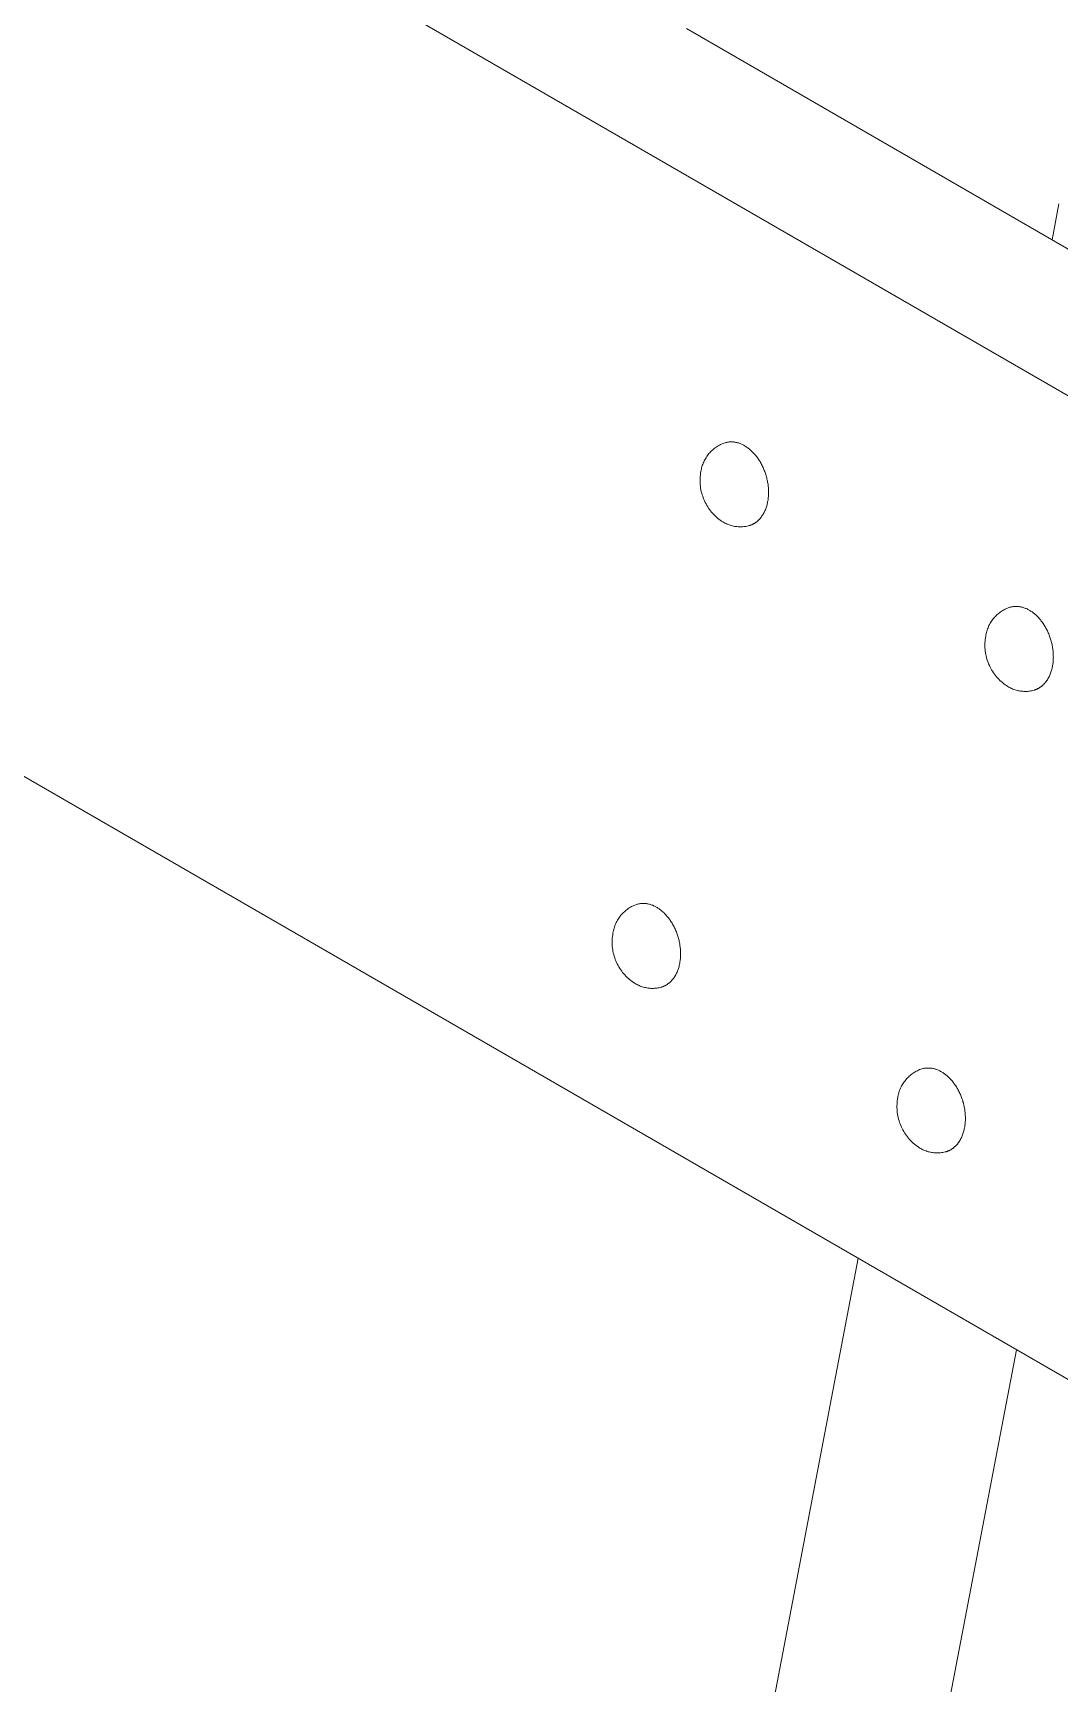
# Model space of a CAD drawing. Header units: millimetres. Extents: x -67 to 4862, y -244 to 3199.
# Drawn here: x 4578.4 to 4723.5, y 1164.8 to 1398.2 of the extents above; entities that cross this region are included whole.
import ezdxf

# ---------------------------------------------------------------- set-up
doc = ezdxf.new("R2010")
doc.units = ezdxf.units.MM
doc.layers.add('ZANO_R', color=7, linetype='Continuous', lineweight=0)

msp = doc.modelspace()

# ---------------------------------------------------------------- linework, layer by layer
at = {"layer": 'ZANO_R'}
for p, q in [((4817.24, 1293.56), (4615.86, 1409.82)), ((4837.71, 1302.46), (4670.8, 1398.83)), ((4722.54, 1368.96), (4723.51, 1374.07)), ((4674.88, 1339.58), (4675.03, 1339.68)), ((4675.03, 1339.68), (4675.17, 1339.78)), ((4675.17, 1339.78), (4675.32, 1339.87)), ((4675.32, 1339.87), (4675.48, 1339.95)), ((4675.48, 1339.95), (4675.63, 1340.03)), ((4675.63, 1340.03), (4675.79, 1340.11)), ((4675.79, 1340.11), (4675.95, 1340.18)), ((4675.95, 1340.18), (4676.11, 1340.24)), ((4676.11, 1340.24), (4676.28, 1340.3)), ((4676.39, 1340.32), (4676.28, 1340.3)), ((4676.51, 1340.35), (4676.39, 1340.32)), ((4676.63, 1340.37), (4676.51, 1340.35)), ((4676.75, 1340.38), (4676.63, 1340.37)), ((4676.86, 1340.4), (4676.75, 1340.38)), ((4676.98, 1340.4), (4676.86, 1340.4)), ((4677.1, 1340.41), (4676.98, 1340.4)), ((4677.22, 1340.41), (4677.1, 1340.41)), ((4677.34, 1340.4), (4677.22, 1340.41)), ((4677.46, 1340.4), (4677.34, 1340.4)), ((4677.58, 1340.38), (4677.46, 1340.4)), ((4677.69, 1340.37), (4677.58, 1340.38)), ((4677.81, 1340.35), (4677.69, 1340.37)), ((4677.93, 1340.32), (4677.81, 1340.35)), ((4678.04, 1340.3), (4677.93, 1340.32)), ((4678.16, 1340.26), (4678.04, 1340.3)), ((4678.27, 1340.23), (4678.16, 1340.26)), ((4678.38, 1340.19), (4678.27, 1340.23)), ((4678.5, 1340.15), (4678.38, 1340.19)), ((4678.6, 1340.1), (4678.5, 1340.15)), ((4678.71, 1340.05), (4678.6, 1340.1)), ((4678.82, 1339.99), (4678.71, 1340.05)), ((4678.92, 1339.93), (4678.82, 1339.99)), ((4679.02, 1339.87), (4678.92, 1339.93)), ((4679.12, 1339.82), (4679.02, 1339.87)), ((4679.22, 1339.76), (4679.12, 1339.82)), ((4679.31, 1339.69), (4679.22, 1339.76)), ((4679.41, 1339.63), (4679.31, 1339.69)), ((4673.12, 1337.24), (4673.18, 1337.4)), ((4673.18, 1337.4), (4673.25, 1337.56)), ((4673.25, 1337.56), (4673.32, 1337.72)), ((4673.32, 1337.72), (4673.4, 1337.88)), ((4673.4, 1337.88), (4673.49, 1338.03)), ((4673.49, 1338.03), (4673.58, 1338.18)), ((4673.58, 1338.18), (4673.68, 1338.33)), ((4673.68, 1338.33), (4673.78, 1338.47)), ((4673.78, 1338.47), (4673.88, 1338.61)), ((4673.88, 1338.61), (4673.99, 1338.75)), ((4673.99, 1338.75), (4674.11, 1338.88)), ((4674.11, 1338.88), (4674.23, 1339.01)), ((4674.23, 1339.01), (4674.35, 1339.13)), ((4674.35, 1339.13), (4674.48, 1339.25)), ((4674.48, 1339.25), (4674.61, 1339.36)), ((4674.61, 1339.36), (4674.75, 1339.47)), ((4674.75, 1339.47), (4674.88, 1339.58)), ((4679.5, 1339.56), (4679.41, 1339.63)), ((4679.6, 1339.48), (4679.5, 1339.56)), ((4679.7, 1339.41), (4679.6, 1339.48)), ((4679.79, 1339.33), (4679.7, 1339.41)), ((4679.89, 1339.25), (4679.79, 1339.33)), ((4679.98, 1339.16), (4679.89, 1339.25)), ((4680.08, 1339.07), (4679.98, 1339.16)), ((4680.17, 1338.98), (4680.08, 1339.07)), ((4680.27, 1338.88), (4680.17, 1338.98)), ((4680.36, 1338.78), (4680.27, 1338.88)), ((4680.45, 1338.68), (4680.36, 1338.78)), ((4680.54, 1338.57), (4680.45, 1338.68)), ((4680.63, 1338.47), (4680.54, 1338.57)), ((4680.72, 1338.35), (4680.63, 1338.47)), ((4680.81, 1338.24), (4680.72, 1338.35)), ((4680.89, 1338.12), (4680.81, 1338.24)), ((4680.98, 1338), (4680.89, 1338.12)), ((4681.06, 1337.88), (4680.98, 1338)), ((4681.14, 1337.75), (4681.06, 1337.88)), ((4681.22, 1337.62), (4681.14, 1337.75)), ((4681.29, 1337.49), (4681.22, 1337.62)), ((4681.37, 1337.36), (4681.29, 1337.49)), ((4681.44, 1337.22), (4681.37, 1337.36)), ((4672.74, 1335.05), (4672.75, 1335.29)), ((4672.74, 1334.81), (4672.74, 1335.05)), ((4672.75, 1335.29), (4672.76, 1335.52)), ((4672.76, 1335.52), (4672.79, 1335.76)), ((4672.79, 1335.76), (4672.82, 1335.99)), ((4672.82, 1335.99), (4672.86, 1336.23)), ((4672.86, 1336.23), (4672.89, 1336.4)), ((4672.89, 1336.4), (4672.92, 1336.57)), ((4672.92, 1336.57), (4672.96, 1336.74)), ((4672.96, 1336.74), (4673.01, 1336.91)), ((4673.01, 1336.91), (4673.06, 1337.08)), ((4673.06, 1337.08), (4673.12, 1337.24)), ((4681.51, 1337.09), (4681.44, 1337.22)), ((4681.58, 1336.95), (4681.51, 1337.09)), ((4681.65, 1336.81), (4681.58, 1336.95)), ((4681.71, 1336.66), (4681.65, 1336.81)), ((4681.77, 1336.52), (4681.71, 1336.66)), ((4681.83, 1336.37), (4681.77, 1336.52)), ((4681.89, 1336.23), (4681.83, 1336.37)), ((4681.94, 1336.08), (4681.89, 1336.23)), ((4681.99, 1335.93), (4681.94, 1336.08)), ((4682.04, 1335.78), (4681.99, 1335.93)), ((4682.09, 1335.63), (4682.04, 1335.78)), ((4682.13, 1335.48), (4682.09, 1335.63)), ((4682.17, 1335.33), (4682.13, 1335.48)), ((4682.2, 1335.17), (4682.17, 1335.33)), ((4682.24, 1335.02), (4682.2, 1335.17)), ((4682.27, 1334.87), (4682.24, 1335.02)), ((4672.75, 1334.58), (4672.74, 1334.81)), ((4672.77, 1334.34), (4672.75, 1334.58)), ((4672.79, 1334.11), (4672.77, 1334.34)), ((4672.82, 1333.87), (4672.79, 1334.11)), ((4672.86, 1333.64), (4672.82, 1333.87)), ((4672.91, 1333.41), (4672.86, 1333.64)), ((4672.97, 1333.18), (4672.91, 1333.41)), ((4673.03, 1332.95), (4672.97, 1333.18)), ((4673.11, 1332.73), (4673.03, 1332.95)), ((4673.19, 1332.5), (4673.11, 1332.73)), ((4682.3, 1334.72), (4682.27, 1334.87)), ((4682.32, 1334.57), (4682.3, 1334.72)), ((4682.35, 1334.42), (4682.32, 1334.57)), ((4682.37, 1334.27), (4682.35, 1334.42)), ((4682.38, 1334.12), (4682.37, 1334.27)), ((4682.4, 1333.97), (4682.38, 1334.12)), ((4682.39, 1332.57), (4682.4, 1332.7)), ((4682.41, 1333.83), (4682.4, 1333.97)), ((4682.4, 1332.7), (4682.41, 1332.84)), ((4682.42, 1333.68), (4682.41, 1333.83)), ((4682.41, 1332.84), (4682.42, 1332.97)), ((4682.42, 1333.54), (4682.42, 1333.68)), ((4682.43, 1333.39), (4682.42, 1333.54)), ((4682.42, 1333.11), (4682.43, 1333.25)), ((4682.42, 1332.97), (4682.42, 1333.11)), ((4682.43, 1333.25), (4682.43, 1333.39)), ((4673.27, 1332.28), (4673.19, 1332.5)), ((4673.37, 1332.07), (4673.27, 1332.28)), ((4673.47, 1331.85), (4673.37, 1332.07)), ((4673.58, 1331.64), (4673.47, 1331.85)), ((4673.7, 1331.44), (4673.58, 1331.64)), ((4673.82, 1331.24), (4673.7, 1331.44)), ((4673.95, 1331.04), (4673.82, 1331.24)), ((4674.09, 1330.85), (4673.95, 1331.04)), ((4674.23, 1330.66), (4674.09, 1330.85)), ((4674.38, 1330.48), (4674.23, 1330.66)), ((4674.54, 1330.3), (4674.38, 1330.48)), ((4681.73, 1330.3), (4681.79, 1330.43)), ((4681.79, 1330.43), (4681.86, 1330.56)), ((4681.86, 1330.56), (4681.92, 1330.69)), ((4681.92, 1330.69), (4681.98, 1330.82)), ((4681.98, 1330.82), (4682.03, 1330.96)), ((4682.03, 1330.96), (4682.08, 1331.1)), ((4682.08, 1331.1), (4682.13, 1331.24)), ((4682.13, 1331.24), (4682.17, 1331.38)), ((4682.17, 1331.38), (4682.21, 1331.52)), ((4682.21, 1331.52), (4682.24, 1331.66)), ((4682.24, 1331.66), (4682.27, 1331.8)), ((4682.27, 1331.8), (4682.3, 1331.94)), ((4682.3, 1331.94), (4682.33, 1332.06)), ((4682.33, 1332.06), (4682.35, 1332.19)), ((4682.35, 1332.19), (4682.36, 1332.31)), ((4682.36, 1332.31), (4682.38, 1332.44)), ((4682.38, 1332.44), (4682.39, 1332.57)), ((4674.7, 1330.13), (4674.54, 1330.3)), ((4674.87, 1329.96), (4674.7, 1330.13)), ((4675.04, 1329.8), (4674.87, 1329.96)), ((4675.22, 1329.64), (4675.04, 1329.8)), ((4675.4, 1329.49), (4675.22, 1329.64)), ((4675.59, 1329.35), (4675.4, 1329.49)), ((4675.78, 1329.22), (4675.59, 1329.35)), ((4675.98, 1329.09), (4675.78, 1329.22)), ((4676.12, 1329.01), (4675.98, 1329.09)), ((4676.26, 1328.93), (4676.12, 1329.01)), ((4676.41, 1328.86), (4676.26, 1328.93)), ((4676.55, 1328.79), (4676.41, 1328.86)), ((4676.7, 1328.73), (4676.55, 1328.79)), ((4676.85, 1328.68), (4676.7, 1328.73)), ((4677, 1328.63), (4676.85, 1328.68)), ((4677.16, 1328.58), (4677, 1328.63)), ((4677.31, 1328.54), (4677.16, 1328.58)), ((4677.47, 1328.5), (4677.31, 1328.54)), ((4677.63, 1328.47), (4677.47, 1328.5)), ((4677.79, 1328.45), (4677.63, 1328.47)), ((4677.95, 1328.43), (4677.79, 1328.45)), ((4678.11, 1328.42), (4677.95, 1328.43)), ((4678.27, 1328.41), (4678.11, 1328.42)), ((4678.43, 1328.4), (4678.27, 1328.41)), ((4678.59, 1328.41), (4678.43, 1328.4)), ((4678.75, 1328.42), (4678.59, 1328.41)), ((4678.91, 1328.43), (4678.75, 1328.42)), ((4679.07, 1328.45), (4678.91, 1328.43)), ((4679.23, 1328.47), (4679.07, 1328.45)), ((4679.38, 1328.5), (4679.23, 1328.47)), ((4679.54, 1328.54), (4679.38, 1328.5)), ((4679.7, 1328.58), (4679.54, 1328.54)), ((4679.7, 1328.58), (4679.76, 1328.59)), ((4679.76, 1328.59), (4679.82, 1328.61)), ((4679.82, 1328.61), (4679.88, 1328.64)), ((4679.88, 1328.64), (4679.94, 1328.66)), ((4679.94, 1328.66), (4680, 1328.68)), ((4680, 1328.68), (4680.06, 1328.71)), ((4680.06, 1328.71), (4680.12, 1328.74)), ((4680.12, 1328.74), (4680.18, 1328.77)), ((4680.18, 1328.77), (4680.24, 1328.8)), ((4680.24, 1328.8), (4680.3, 1328.83)), ((4680.3, 1328.83), (4680.36, 1328.86)), ((4680.36, 1328.86), (4680.42, 1328.89)), ((4680.42, 1328.89), (4680.47, 1328.93)), ((4680.47, 1328.93), (4680.53, 1328.96)), ((4680.53, 1328.96), (4680.59, 1329)), ((4680.59, 1329), (4680.64, 1329.04)), ((4680.64, 1329.04), (4680.69, 1329.08)), ((4680.69, 1329.08), (4680.75, 1329.12)), ((4680.75, 1329.12), (4680.8, 1329.17)), ((4680.8, 1329.17), (4680.85, 1329.21)), ((4680.85, 1329.21), (4680.9, 1329.25)), ((4680.9, 1329.25), (4680.96, 1329.3)), ((4680.96, 1329.3), (4681.01, 1329.35)), ((4681.01, 1329.35), (4681.05, 1329.4)), ((4681.05, 1329.4), (4681.1, 1329.45)), ((4681.1, 1329.45), (4681.15, 1329.5)), ((4681.15, 1329.5), (4681.2, 1329.55)), ((4681.2, 1329.55), (4681.24, 1329.6)), ((4681.24, 1329.6), (4681.29, 1329.65)), ((4681.29, 1329.65), (4681.33, 1329.71)), ((4681.33, 1329.71), (4681.38, 1329.76)), ((4681.38, 1329.76), (4681.42, 1329.82)), ((4681.42, 1329.82), (4681.5, 1329.94)), ((4681.5, 1329.94), (4681.58, 1330.05)), ((4681.58, 1330.05), (4681.65, 1330.18)), ((4681.65, 1330.18), (4681.73, 1330.3)), ((4715.17, 1316.32), (4715.32, 1316.42)), ((4715.32, 1316.42), (4715.46, 1316.51)), ((4715.46, 1316.51), (4715.61, 1316.61)), ((4715.61, 1316.61), (4715.77, 1316.69)), ((4715.77, 1316.69), (4715.92, 1316.77)), ((4715.92, 1316.77), (4716.08, 1316.85)), ((4716.08, 1316.85), (4716.24, 1316.91)), ((4716.24, 1316.91), (4716.4, 1316.98)), ((4716.4, 1316.98), (4716.57, 1317.04)), ((4716.57, 1317.04), (4716.68, 1317.06)), ((4716.68, 1317.06), (4716.8, 1317.09)), ((4716.8, 1317.09), (4716.92, 1317.11)), ((4716.92, 1317.11), (4717.03, 1317.12)), ((4717.03, 1317.12), (4717.15, 1317.14)), ((4717.15, 1317.14), (4717.27, 1317.14)), ((4717.27, 1317.14), (4717.39, 1317.15)), ((4717.39, 1317.15), (4717.51, 1317.15)), ((4717.51, 1317.15), (4717.63, 1317.14)), ((4717.63, 1317.14), (4717.75, 1317.14)), ((4717.75, 1317.14), (4717.87, 1317.12)), ((4717.87, 1317.12), (4717.98, 1317.11)), ((4717.98, 1317.11), (4718.1, 1317.09)), ((4718.1, 1317.09), (4718.22, 1317.06)), ((4718.22, 1317.06), (4718.33, 1317.03)), ((4718.33, 1317.03), (4718.45, 1317)), ((4718.45, 1317), (4718.56, 1316.97)), ((4718.56, 1316.97), (4718.67, 1316.93)), ((4718.67, 1316.93), (4718.78, 1316.88)), ((4718.78, 1316.88), (4718.89, 1316.84)), ((4718.89, 1316.84), (4719, 1316.79)), ((4719, 1316.79), (4719.11, 1316.73)), ((4719.11, 1316.73), (4719.21, 1316.67)), ((4719.21, 1316.67), (4719.31, 1316.61)), ((4719.31, 1316.61), (4719.41, 1316.56)), ((4719.41, 1316.56), (4719.5, 1316.5)), ((4719.5, 1316.5), (4719.6, 1316.43)), ((4719.6, 1316.43), (4719.7, 1316.37)), ((4719.7, 1316.37), (4719.79, 1316.3)), ((4713.41, 1313.98), (4713.47, 1314.14)), ((4713.47, 1314.14), (4713.54, 1314.3)), ((4713.54, 1314.3), (4713.61, 1314.46)), ((4713.61, 1314.46), (4713.69, 1314.62)), ((4713.69, 1314.62), (4713.78, 1314.77)), ((4713.78, 1314.77), (4713.87, 1314.92)), ((4713.87, 1314.92), (4713.96, 1315.07)), ((4713.96, 1315.07), (4714.07, 1315.21)), ((4714.07, 1315.21), (4714.17, 1315.35)), ((4714.17, 1315.35), (4714.28, 1315.48)), ((4714.28, 1315.48), (4714.4, 1315.62)), ((4714.4, 1315.62), (4714.52, 1315.74)), ((4714.52, 1315.74), (4714.64, 1315.87)), ((4714.64, 1315.87), (4714.77, 1315.99)), ((4714.77, 1315.99), (4714.9, 1316.1)), ((4714.9, 1316.1), (4715.03, 1316.21)), ((4715.03, 1316.21), (4715.17, 1316.32)), ((4719.79, 1316.3), (4719.89, 1316.22)), ((4719.89, 1316.22), (4719.99, 1316.15)), ((4719.99, 1316.15), (4720.08, 1316.07)), ((4720.08, 1316.07), (4720.18, 1315.99)), ((4720.18, 1315.99), (4720.27, 1315.9)), ((4720.27, 1315.9), (4720.37, 1315.81)), ((4720.37, 1315.81), (4720.46, 1315.72)), ((4720.46, 1315.72), (4720.55, 1315.62)), ((4720.55, 1315.62), (4720.65, 1315.52)), ((4720.65, 1315.52), (4720.74, 1315.42)), ((4720.74, 1315.42), (4720.83, 1315.31)), ((4720.83, 1315.31), (4720.92, 1315.2)), ((4720.92, 1315.2), (4721.01, 1315.09)), ((4721.01, 1315.09), (4721.09, 1314.98)), ((4721.09, 1314.98), (4721.18, 1314.86)), ((4721.18, 1314.86), (4721.26, 1314.74)), ((4721.26, 1314.74), (4721.35, 1314.62)), ((4721.35, 1314.62), (4721.43, 1314.49)), ((4721.43, 1314.49), (4721.51, 1314.36)), ((4721.51, 1314.36), (4721.58, 1314.23)), ((4721.58, 1314.23), (4721.66, 1314.1)), ((4721.66, 1314.1), (4721.73, 1313.96)), ((4713.03, 1311.79), (4713.04, 1312.03)), ((4713.03, 1311.55), (4713.03, 1311.79)), ((4713.04, 1312.03), (4713.05, 1312.26)), ((4713.05, 1312.26), (4713.08, 1312.5)), ((4713.08, 1312.5), (4713.11, 1312.73)), ((4713.11, 1312.73), (4713.15, 1312.97)), ((4713.15, 1312.97), (4713.18, 1313.14)), ((4713.18, 1313.14), (4713.21, 1313.31)), ((4713.21, 1313.31), (4713.25, 1313.48)), ((4713.25, 1313.48), (4713.3, 1313.65)), ((4713.3, 1313.65), (4713.35, 1313.81)), ((4713.35, 1313.81), (4713.41, 1313.98)), ((4721.73, 1313.96), (4721.8, 1313.83)), ((4721.8, 1313.83), (4721.87, 1313.69)), ((4721.87, 1313.69), (4721.94, 1313.54)), ((4721.94, 1313.54), (4722, 1313.4)), ((4722, 1313.4), (4722.06, 1313.26)), ((4722.06, 1313.26), (4722.12, 1313.11)), ((4722.12, 1313.11), (4722.18, 1312.96)), ((4722.18, 1312.96), (4722.23, 1312.82)), ((4722.23, 1312.82), (4722.28, 1312.67)), ((4722.28, 1312.67), (4722.33, 1312.52)), ((4722.33, 1312.52), (4722.37, 1312.37)), ((4722.37, 1312.37), (4722.42, 1312.22)), ((4722.42, 1312.22), (4722.46, 1312.06)), ((4722.46, 1312.06), (4722.49, 1311.91)), ((4722.49, 1311.91), (4722.53, 1311.76)), ((4722.53, 1311.76), (4722.56, 1311.61)), ((4713.04, 1311.32), (4713.03, 1311.55)), ((4713.05, 1311.08), (4713.04, 1311.32)), ((4713.08, 1310.85), (4713.05, 1311.08)), ((4713.11, 1310.61), (4713.08, 1310.85)), ((4713.15, 1310.38), (4713.11, 1310.61)), ((4713.2, 1310.15), (4713.15, 1310.38)), ((4713.26, 1309.92), (4713.2, 1310.15)), ((4713.32, 1309.69), (4713.26, 1309.92)), ((4713.39, 1309.47), (4713.32, 1309.69)), ((4713.47, 1309.24), (4713.39, 1309.47)), ((4722.56, 1311.61), (4722.59, 1311.46)), ((4722.59, 1311.46), (4722.61, 1311.31)), ((4722.61, 1311.31), (4722.63, 1311.16)), ((4722.63, 1311.16), (4722.65, 1311.01)), ((4722.65, 1311.01), (4722.67, 1310.86)), ((4722.67, 1310.86), (4722.69, 1310.71)), ((4722.69, 1309.44), (4722.68, 1309.31)), ((4722.69, 1310.71), (4722.7, 1310.56)), ((4722.7, 1309.58), (4722.69, 1309.44)), ((4722.7, 1310.56), (4722.71, 1310.42)), ((4722.71, 1309.71), (4722.7, 1309.58)), ((4722.71, 1310.42), (4722.71, 1310.28)), ((4722.71, 1310.28), (4722.71, 1310.13)), ((4722.71, 1310.13), (4722.72, 1309.99)), ((4722.72, 1309.99), (4722.71, 1309.85)), ((4722.71, 1309.85), (4722.71, 1309.71)), ((4713.56, 1309.02), (4713.47, 1309.24)), ((4713.66, 1308.81), (4713.56, 1309.02)), ((4713.76, 1308.59), (4713.66, 1308.81)), ((4713.87, 1308.38), (4713.76, 1308.59)), ((4713.98, 1308.18), (4713.87, 1308.38)), ((4714.11, 1307.98), (4713.98, 1308.18)), ((4714.24, 1307.78), (4714.11, 1307.98)), ((4714.38, 1307.59), (4714.24, 1307.78)), ((4714.52, 1307.4), (4714.38, 1307.59)), ((4714.67, 1307.21), (4714.52, 1307.4)), ((4714.83, 1307.04), (4714.67, 1307.21)), ((4714.99, 1306.86), (4714.83, 1307.04)), ((4722.02, 1307.04), (4721.94, 1306.92)), ((4722.08, 1307.17), (4722.02, 1307.04)), ((4722.15, 1307.3), (4722.08, 1307.17)), ((4722.21, 1307.43), (4722.15, 1307.3)), ((4722.27, 1307.56), (4722.21, 1307.43)), ((4722.32, 1307.7), (4722.27, 1307.56)), ((4722.37, 1307.84), (4722.32, 1307.7)), ((4722.41, 1307.98), (4722.37, 1307.84)), ((4722.46, 1308.12), (4722.41, 1307.98)), ((4722.5, 1308.26), (4722.46, 1308.12)), ((4722.53, 1308.4), (4722.5, 1308.26)), ((4722.56, 1308.54), (4722.53, 1308.4)), ((4722.59, 1308.68), (4722.56, 1308.54)), ((4722.61, 1308.8), (4722.59, 1308.68)), ((4722.63, 1308.93), (4722.61, 1308.8)), ((4722.65, 1309.05), (4722.63, 1308.93)), ((4722.67, 1309.18), (4722.65, 1309.05)), ((4722.68, 1309.31), (4722.67, 1309.18)), ((4715.15, 1306.7), (4714.99, 1306.86)), ((4715.33, 1306.54), (4715.15, 1306.7)), ((4715.51, 1306.38), (4715.33, 1306.54)), ((4715.69, 1306.23), (4715.51, 1306.38)), ((4715.88, 1306.09), (4715.69, 1306.23)), ((4716.07, 1305.96), (4715.88, 1306.09)), ((4716.27, 1305.83), (4716.07, 1305.96)), ((4716.41, 1305.75), (4716.27, 1305.83)), ((4716.55, 1305.67), (4716.41, 1305.75)), ((4716.7, 1305.6), (4716.55, 1305.67)), ((4716.84, 1305.53), (4716.7, 1305.6)), ((4716.99, 1305.47), (4716.84, 1305.53)), ((4717.14, 1305.42), (4716.99, 1305.47)), ((4717.29, 1305.36), (4717.14, 1305.42)), ((4717.45, 1305.32), (4717.29, 1305.36)), ((4717.6, 1305.28), (4717.45, 1305.32)), ((4717.76, 1305.24), (4717.6, 1305.28)), ((4717.92, 1305.21), (4717.76, 1305.24)), ((4718.08, 1305.19), (4717.92, 1305.21)), ((4718.24, 1305.17), (4718.08, 1305.19)), ((4718.4, 1305.16), (4718.24, 1305.17)), ((4718.56, 1305.15), (4718.4, 1305.16)), ((4718.72, 1305.14), (4718.56, 1305.15)), ((4718.88, 1305.15), (4718.72, 1305.14)), ((4719.04, 1305.15), (4718.88, 1305.15)), ((4719.2, 1305.17), (4719.04, 1305.15)), ((4719.36, 1305.19), (4719.2, 1305.17)), ((4719.51, 1305.21), (4719.36, 1305.19)), ((4719.67, 1305.24), (4719.51, 1305.21)), ((4719.83, 1305.27), (4719.67, 1305.24)), ((4719.99, 1305.31), (4719.83, 1305.27)), ((4720.05, 1305.33), (4719.99, 1305.31)), ((4720.11, 1305.35), (4720.05, 1305.33)), ((4720.17, 1305.38), (4720.11, 1305.35)), ((4720.23, 1305.4), (4720.17, 1305.38)), ((4720.29, 1305.42), (4720.23, 1305.4)), ((4720.35, 1305.45), (4720.29, 1305.42)), ((4720.41, 1305.48), (4720.35, 1305.45)), ((4720.47, 1305.5), (4720.41, 1305.48)), ((4720.53, 1305.53), (4720.47, 1305.5)), ((4720.59, 1305.57), (4720.53, 1305.53)), ((4720.65, 1305.6), (4720.59, 1305.57)), ((4720.71, 1305.63), (4720.65, 1305.6)), ((4720.76, 1305.67), (4720.71, 1305.63)), ((4720.82, 1305.7), (4720.76, 1305.67)), ((4720.87, 1305.74), (4720.82, 1305.7)), ((4720.93, 1305.78), (4720.87, 1305.74)), ((4720.98, 1305.82), (4720.93, 1305.78)), ((4721.04, 1305.86), (4720.98, 1305.82)), ((4721.09, 1305.9), (4721.04, 1305.86)), ((4721.14, 1305.95), (4721.09, 1305.9)), ((4721.19, 1305.99), (4721.14, 1305.95)), ((4721.24, 1306.04), (4721.19, 1305.99)), ((4721.29, 1306.09), (4721.24, 1306.04)), ((4721.34, 1306.14), (4721.29, 1306.09)), ((4721.39, 1306.18), (4721.34, 1306.14)), ((4721.44, 1306.24), (4721.39, 1306.18)), ((4721.49, 1306.29), (4721.44, 1306.24)), ((4721.53, 1306.34), (4721.49, 1306.29)), ((4721.58, 1306.39), (4721.53, 1306.34)), ((4721.62, 1306.45), (4721.58, 1306.39)), ((4721.66, 1306.5), (4721.62, 1306.45)), ((4721.71, 1306.56), (4721.66, 1306.5)), ((4721.79, 1306.67), (4721.71, 1306.56)), ((4721.87, 1306.79), (4721.79, 1306.67)), ((4721.94, 1306.92), (4721.87, 1306.79)), ((4570.03, 1297.2), (4627.58, 1263.97)), ((4662.3, 1274.23), (4662.44, 1274.33)), ((4662.44, 1274.33), (4662.59, 1274.43)), ((4662.59, 1274.43), (4662.73, 1274.53)), ((4662.73, 1274.53), (4662.88, 1274.62)), ((4662.88, 1274.62), (4663.04, 1274.71)), ((4663.04, 1274.71), (4663.19, 1274.79)), ((4663.19, 1274.79), (4663.35, 1274.86)), ((4663.35, 1274.86), (4663.51, 1274.93)), ((4663.51, 1274.93), (4663.67, 1274.99)), ((4663.67, 1274.99), (4663.84, 1275.05)), ((4663.95, 1275.08), (4663.84, 1275.05)), ((4664.07, 1275.1), (4663.95, 1275.08)), ((4664.19, 1275.12), (4664.07, 1275.1)), ((4664.3, 1275.14), (4664.19, 1275.12)), ((4664.42, 1275.15), (4664.3, 1275.14)), ((4664.54, 1275.16), (4664.42, 1275.15)), ((4664.66, 1275.16), (4664.54, 1275.16)), ((4664.78, 1275.16), (4664.66, 1275.16)), ((4664.9, 1275.16), (4664.78, 1275.16)), ((4665.02, 1275.15), (4664.9, 1275.16)), ((4665.14, 1275.14), (4665.02, 1275.15)), ((4665.25, 1275.12), (4665.14, 1275.14)), ((4665.37, 1275.1), (4665.25, 1275.12)), ((4665.49, 1275.08), (4665.37, 1275.1)), ((4665.6, 1275.05), (4665.49, 1275.08)), ((4665.72, 1275.02), (4665.6, 1275.05)), ((4665.83, 1274.98), (4665.72, 1275.02)), ((4665.94, 1274.94), (4665.83, 1274.98)), ((4666.05, 1274.9), (4665.94, 1274.94)), ((4666.16, 1274.85), (4666.05, 1274.9)), ((4666.27, 1274.8), (4666.16, 1274.85)), ((4666.38, 1274.75), (4666.27, 1274.8)), ((4666.48, 1274.69), (4666.38, 1274.75)), ((4666.58, 1274.63), (4666.48, 1274.69)), ((4666.68, 1274.57), (4666.58, 1274.63)), ((4666.77, 1274.51), (4666.68, 1274.57)), ((4666.87, 1274.45), (4666.77, 1274.51)), ((4666.97, 1274.38), (4666.87, 1274.45)), ((4667.06, 1274.31), (4666.97, 1274.38)), ((4660.62, 1271.83), (4660.68, 1272)), ((4660.68, 1272), (4660.74, 1272.16)), ((4660.74, 1272.16), (4660.81, 1272.32)), ((4660.81, 1272.32), (4660.88, 1272.48)), ((4660.88, 1272.48), (4660.96, 1272.63)), ((4660.96, 1272.63), (4661.05, 1272.79)), ((4661.05, 1272.79), (4661.14, 1272.93)), ((4661.14, 1272.93), (4661.23, 1273.08)), ((4661.23, 1273.08), (4661.34, 1273.22)), ((4661.34, 1273.22), (4661.44, 1273.36)), ((4661.44, 1273.36), (4661.55, 1273.5)), ((4661.55, 1273.5), (4661.67, 1273.63)), ((4661.67, 1273.63), (4661.79, 1273.76)), ((4661.79, 1273.76), (4661.91, 1273.88)), ((4661.91, 1273.88), (4662.04, 1274)), ((4662.04, 1274), (4662.17, 1274.12)), ((4662.17, 1274.12), (4662.3, 1274.23)), ((4667.16, 1274.24), (4667.06, 1274.31)), ((4667.26, 1274.16), (4667.16, 1274.24)), ((4667.35, 1274.08), (4667.26, 1274.16)), ((4667.45, 1274), (4667.35, 1274.08)), ((4667.54, 1273.91), (4667.45, 1274)), ((4667.64, 1273.82), (4667.54, 1273.91)), ((4667.73, 1273.73), (4667.64, 1273.82)), ((4667.82, 1273.64), (4667.73, 1273.73)), ((4667.92, 1273.54), (4667.82, 1273.64)), ((4668.01, 1273.43), (4667.92, 1273.54)), ((4668.1, 1273.33), (4668.01, 1273.43)), ((4668.19, 1273.22), (4668.1, 1273.33)), ((4668.28, 1273.11), (4668.19, 1273.22)), ((4668.36, 1272.99), (4668.28, 1273.11)), ((4668.45, 1272.88), (4668.36, 1272.99)), ((4668.53, 1272.75), (4668.45, 1272.88)), ((4668.62, 1272.63), (4668.53, 1272.75)), ((4668.7, 1272.51), (4668.62, 1272.63)), ((4668.78, 1272.38), (4668.7, 1272.51)), ((4668.85, 1272.25), (4668.78, 1272.38)), ((4668.93, 1272.11), (4668.85, 1272.25)), ((4669, 1271.98), (4668.93, 1272.11)), ((4660.3, 1269.81), (4660.31, 1270.04)), ((4660.3, 1269.57), (4660.3, 1269.81)), ((4660.31, 1270.04), (4660.32, 1270.28)), ((4660.32, 1270.28), (4660.35, 1270.51)), ((4660.35, 1270.51), (4660.38, 1270.75)), ((4660.38, 1270.75), (4660.42, 1270.98)), ((4660.42, 1270.98), (4660.45, 1271.15)), ((4660.45, 1271.15), (4660.48, 1271.32)), ((4660.48, 1271.32), (4660.52, 1271.49)), ((4660.52, 1271.49), (4660.57, 1271.66)), ((4660.57, 1271.66), (4660.62, 1271.83)), ((4669.07, 1271.84), (4669, 1271.98)), ((4669.14, 1271.7), (4669.07, 1271.84)), ((4669.21, 1271.56), (4669.14, 1271.7)), ((4669.27, 1271.42), (4669.21, 1271.56)), ((4669.33, 1271.27), (4669.27, 1271.42)), ((4669.39, 1271.13), (4669.33, 1271.27)), ((4669.45, 1270.98), (4669.39, 1271.13)), ((4669.5, 1270.83), (4669.45, 1270.98)), ((4669.55, 1270.68), (4669.5, 1270.83)), ((4669.6, 1270.53), (4669.55, 1270.68)), ((4669.64, 1270.38), (4669.6, 1270.53)), ((4669.69, 1270.23), (4669.64, 1270.38)), ((4669.73, 1270.08), (4669.69, 1270.23)), ((4669.76, 1269.93), (4669.73, 1270.08)), ((4669.8, 1269.78), (4669.76, 1269.93)), ((4669.83, 1269.62), (4669.8, 1269.78)), ((4660.31, 1269.33), (4660.3, 1269.57)), ((4660.32, 1269.1), (4660.31, 1269.33)), ((4660.35, 1268.86), (4660.32, 1269.1)), ((4660.38, 1268.63), (4660.35, 1268.86)), ((4660.42, 1268.39), (4660.38, 1268.63)), ((4660.47, 1268.16), (4660.42, 1268.39)), ((4660.53, 1267.93), (4660.47, 1268.16)), ((4660.59, 1267.71), (4660.53, 1267.93)), ((4660.66, 1267.48), (4660.59, 1267.71)), ((4660.74, 1267.26), (4660.66, 1267.48)), ((4669.86, 1269.47), (4669.83, 1269.62)), ((4669.88, 1269.32), (4669.86, 1269.47)), ((4669.9, 1269.17), (4669.88, 1269.32)), ((4669.92, 1269.02), (4669.9, 1269.17)), ((4669.94, 1268.87), (4669.92, 1269.02)), ((4669.96, 1268.73), (4669.94, 1268.87)), ((4669.94, 1267.2), (4669.95, 1267.33)), ((4669.95, 1267.33), (4669.96, 1267.46)), ((4669.97, 1268.58), (4669.96, 1268.73)), ((4669.96, 1267.46), (4669.97, 1267.59)), ((4669.98, 1268.43), (4669.97, 1268.58)), ((4669.97, 1267.59), (4669.98, 1267.73)), ((4669.98, 1268.29), (4669.98, 1268.43)), ((4669.98, 1268.15), (4669.98, 1268.29)), ((4669.99, 1268.01), (4669.98, 1268.15)), ((4669.98, 1267.87), (4669.99, 1268.01)), ((4669.98, 1267.73), (4669.98, 1267.87)), ((4660.83, 1267.04), (4660.74, 1267.26)), ((4660.93, 1266.82), (4660.83, 1267.04)), ((4661.03, 1266.61), (4660.93, 1266.82)), ((4661.14, 1266.4), (4661.03, 1266.61)), ((4661.25, 1266.19), (4661.14, 1266.4)), ((4661.38, 1265.99), (4661.25, 1266.19)), ((4661.51, 1265.79), (4661.38, 1265.99)), ((4661.65, 1265.6), (4661.51, 1265.79)), ((4661.79, 1265.41), (4661.65, 1265.6)), ((4661.94, 1265.23), (4661.79, 1265.41)), ((4662.09, 1265.05), (4661.94, 1265.23)), ((4662.26, 1264.88), (4662.09, 1265.05)), ((4669.21, 1264.93), (4669.29, 1265.06)), ((4669.29, 1265.06), (4669.35, 1265.18)), ((4669.35, 1265.18), (4669.42, 1265.31)), ((4669.42, 1265.31), (4669.48, 1265.44)), ((4669.48, 1265.44), (4669.54, 1265.58)), ((4669.54, 1265.58), (4669.59, 1265.71)), ((4669.59, 1265.71), (4669.64, 1265.85)), ((4669.64, 1265.85), (4669.68, 1265.99)), ((4669.68, 1265.99), (4669.73, 1266.13)), ((4669.73, 1266.13), (4669.77, 1266.27)), ((4669.77, 1266.27), (4669.8, 1266.41)), ((4669.8, 1266.41), (4669.83, 1266.56)), ((4669.83, 1266.56), (4669.86, 1266.7)), ((4669.86, 1266.7), (4669.88, 1266.82)), ((4669.88, 1266.82), (4669.9, 1266.94)), ((4669.9, 1266.94), (4669.92, 1267.07)), ((4669.92, 1267.07), (4669.94, 1267.2)), ((4627.58, 1263.97), (4794.49, 1167.61)), ((4662.42, 1264.71), (4662.26, 1264.88)), ((4662.6, 1264.55), (4662.42, 1264.71)), ((4662.78, 1264.4), (4662.6, 1264.55)), ((4662.96, 1264.25), (4662.78, 1264.4)), ((4663.15, 1264.11), (4662.96, 1264.25)), ((4663.34, 1263.97), (4663.15, 1264.11)), ((4663.54, 1263.84), (4663.34, 1263.97)), ((4663.68, 1263.76), (4663.54, 1263.84)), ((4663.82, 1263.69), (4663.68, 1263.76)), ((4663.97, 1263.61), (4663.82, 1263.69)), ((4664.11, 1263.55), (4663.97, 1263.61)), ((4664.26, 1263.49), (4664.11, 1263.55)), ((4664.41, 1263.43), (4664.26, 1263.49)), ((4664.56, 1263.38), (4664.41, 1263.43)), ((4664.72, 1263.33), (4664.56, 1263.38)), ((4664.87, 1263.29), (4664.72, 1263.33)), ((4665.03, 1263.26), (4664.87, 1263.29)), ((4665.19, 1263.23), (4665.03, 1263.26)), ((4665.35, 1263.2), (4665.19, 1263.23)), ((4665.51, 1263.18), (4665.35, 1263.2)), ((4665.66, 1263.17), (4665.51, 1263.18)), ((4665.83, 1263.16), (4665.66, 1263.17)), ((4665.99, 1263.16), (4665.83, 1263.16)), ((4666.15, 1263.16), (4665.99, 1263.16)), ((4666.31, 1263.17), (4666.15, 1263.16)), ((4666.47, 1263.18), (4666.31, 1263.17)), ((4666.63, 1263.2), (4666.47, 1263.18)), ((4666.78, 1263.23), (4666.63, 1263.2)), ((4666.94, 1263.25), (4666.78, 1263.23)), ((4667.1, 1263.29), (4666.94, 1263.25)), ((4667.25, 1263.33), (4667.1, 1263.29)), ((4667.25, 1263.33), (4667.32, 1263.35)), ((4667.32, 1263.35), (4667.38, 1263.37)), ((4667.38, 1263.37), (4667.44, 1263.39)), ((4667.44, 1263.39), (4667.5, 1263.41)), ((4667.5, 1263.41), (4667.56, 1263.44)), ((4667.56, 1263.44), (4667.62, 1263.46)), ((4667.62, 1263.46), (4667.68, 1263.49)), ((4667.68, 1263.49), (4667.74, 1263.52)), ((4667.74, 1263.52), (4667.8, 1263.55)), ((4667.8, 1263.55), (4667.86, 1263.58)), ((4667.86, 1263.58), (4667.92, 1263.61)), ((4667.92, 1263.61), (4667.98, 1263.65)), ((4667.98, 1263.65), (4668.03, 1263.68)), ((4668.03, 1263.68), (4668.09, 1263.72)), ((4668.09, 1263.72), (4668.14, 1263.76)), ((4668.14, 1263.76), (4668.2, 1263.8)), ((4668.2, 1263.8), (4668.25, 1263.84)), ((4668.25, 1263.84), (4668.31, 1263.88)), ((4668.31, 1263.88), (4668.36, 1263.92)), ((4668.36, 1263.92), (4668.41, 1263.96)), ((4668.41, 1263.96), (4668.46, 1264.01)), ((4668.46, 1264.01), (4668.51, 1264.05)), ((4668.51, 1264.05), (4668.56, 1264.1)), ((4668.56, 1264.1), (4668.61, 1264.15)), ((4668.61, 1264.15), (4668.66, 1264.2)), ((4668.66, 1264.2), (4668.71, 1264.25)), ((4668.71, 1264.25), (4668.76, 1264.3)), ((4668.76, 1264.3), (4668.8, 1264.35)), ((4668.8, 1264.35), (4668.85, 1264.41)), ((4668.85, 1264.41), (4668.89, 1264.46)), ((4668.89, 1264.46), (4668.93, 1264.52)), ((4668.93, 1264.52), (4668.98, 1264.57)), ((4668.98, 1264.57), (4669.06, 1264.69)), ((4669.06, 1264.69), (4669.14, 1264.81)), ((4669.14, 1264.81), (4669.21, 1264.93)), ((4702.59, 1250.97), (4702.73, 1251.07)), ((4702.73, 1251.07), (4702.88, 1251.17)), ((4702.88, 1251.17), (4703.02, 1251.27)), ((4703.02, 1251.27), (4703.17, 1251.36)), ((4703.17, 1251.36), (4703.32, 1251.44)), ((4703.32, 1251.44), (4703.48, 1251.52)), ((4703.48, 1251.52), (4703.64, 1251.6)), ((4703.64, 1251.6), (4703.8, 1251.67)), ((4703.8, 1251.67), (4703.96, 1251.73)), ((4703.96, 1251.73), (4704.13, 1251.79)), ((4704.13, 1251.79), (4704.24, 1251.82)), ((4704.24, 1251.82), (4704.36, 1251.84)), ((4704.36, 1251.84), (4704.48, 1251.86)), ((4704.48, 1251.86), (4704.59, 1251.88)), ((4704.59, 1251.88), (4704.71, 1251.89)), ((4704.71, 1251.89), (4704.83, 1251.9)), ((4704.83, 1251.9), (4704.95, 1251.9)), ((4704.95, 1251.9), (4705.07, 1251.9)), ((4705.07, 1251.9), (4705.19, 1251.9)), ((4705.19, 1251.9), (4705.31, 1251.89)), ((4705.31, 1251.89), (4705.42, 1251.88)), ((4705.42, 1251.88), (4705.54, 1251.86)), ((4705.54, 1251.86), (4705.66, 1251.84)), ((4705.66, 1251.84), (4705.78, 1251.82)), ((4705.78, 1251.82), (4705.89, 1251.79)), ((4705.89, 1251.79), (4706.01, 1251.76)), ((4706.01, 1251.76), (4706.12, 1251.72)), ((4706.12, 1251.72), (4706.23, 1251.68)), ((4706.23, 1251.68), (4706.34, 1251.64)), ((4706.34, 1251.64), (4706.45, 1251.59)), ((4706.45, 1251.59), (4706.56, 1251.54)), ((4706.56, 1251.54), (4706.67, 1251.49)), ((4706.67, 1251.49), (4706.77, 1251.43)), ((4706.77, 1251.43), (4706.87, 1251.37)), ((4706.87, 1251.37), (4706.97, 1251.31)), ((4706.97, 1251.31), (4707.06, 1251.25)), ((4707.06, 1251.25), (4707.16, 1251.19)), ((4707.16, 1251.19), (4707.26, 1251.12)), ((4707.26, 1251.12), (4707.35, 1251.05)), ((4707.35, 1251.05), (4707.45, 1250.98)), ((4707.45, 1250.98), (4707.54, 1250.9)), ((4700.91, 1248.57), (4700.97, 1248.73)), ((4700.97, 1248.73), (4701.03, 1248.9)), ((4701.03, 1248.9), (4701.1, 1249.06)), ((4701.1, 1249.06), (4701.17, 1249.22)), ((4701.17, 1249.22), (4701.25, 1249.37)), ((4701.25, 1249.37), (4701.34, 1249.52)), ((4701.34, 1249.52), (4701.43, 1249.67)), ((4701.43, 1249.67), (4701.52, 1249.82)), ((4701.52, 1249.82), (4701.62, 1249.96)), ((4701.62, 1249.96), (4701.73, 1250.1)), ((4701.73, 1250.1), (4701.84, 1250.24)), ((4701.84, 1250.24), (4701.95, 1250.37)), ((4701.95, 1250.37), (4702.07, 1250.5)), ((4702.07, 1250.5), (4702.2, 1250.62)), ((4702.2, 1250.62), (4702.33, 1250.74)), ((4702.33, 1250.74), (4702.46, 1250.86)), ((4702.46, 1250.86), (4702.59, 1250.97)), ((4707.54, 1250.9), (4707.64, 1250.82)), ((4707.64, 1250.82), (4707.74, 1250.74)), ((4707.74, 1250.74), (4707.83, 1250.65)), ((4707.83, 1250.65), (4707.93, 1250.56)), ((4707.93, 1250.56), (4708.02, 1250.47)), ((4708.02, 1250.47), (4708.11, 1250.37)), ((4708.11, 1250.37), (4708.21, 1250.28)), ((4708.21, 1250.28), (4708.3, 1250.17)), ((4708.3, 1250.17), (4708.39, 1250.07)), ((4708.39, 1250.07), (4708.48, 1249.96)), ((4708.48, 1249.96), (4708.57, 1249.85)), ((4708.57, 1249.85), (4708.65, 1249.73)), ((4708.65, 1249.73), (4708.74, 1249.61)), ((4708.74, 1249.61), (4708.82, 1249.49)), ((4708.82, 1249.49), (4708.91, 1249.37)), ((4708.91, 1249.37), (4708.99, 1249.24)), ((4708.99, 1249.24), (4709.07, 1249.12)), ((4709.07, 1249.12), (4709.14, 1248.99)), ((4709.14, 1248.99), (4709.22, 1248.85)), ((4709.22, 1248.85), (4709.29, 1248.72)), ((4709.29, 1248.72), (4709.36, 1248.58)), ((4700.59, 1246.54), (4700.6, 1246.78)), ((4700.59, 1246.31), (4700.59, 1246.54)), ((4700.6, 1246.07), (4700.59, 1246.31)), ((4700.6, 1246.78), (4700.61, 1247.02)), ((4700.61, 1247.02), (4700.63, 1247.25)), ((4700.63, 1247.25), (4700.67, 1247.49)), ((4700.67, 1247.49), (4700.71, 1247.72)), ((4700.71, 1247.72), (4700.73, 1247.89)), ((4700.73, 1247.89), (4700.77, 1248.06)), ((4700.77, 1248.06), (4700.81, 1248.23)), ((4700.81, 1248.23), (4700.86, 1248.4)), ((4700.86, 1248.4), (4700.91, 1248.57)), ((4709.36, 1248.58), (4709.43, 1248.44)), ((4709.43, 1248.44), (4709.5, 1248.3)), ((4709.5, 1248.3), (4709.56, 1248.16)), ((4709.56, 1248.16), (4709.62, 1248.01)), ((4709.62, 1248.01), (4709.68, 1247.87)), ((4709.68, 1247.87), (4709.74, 1247.72)), ((4709.74, 1247.72), (4709.79, 1247.57)), ((4709.79, 1247.57), (4709.84, 1247.42)), ((4709.84, 1247.42), (4709.89, 1247.27)), ((4709.89, 1247.27), (4709.93, 1247.12)), ((4709.93, 1247.12), (4709.98, 1246.97)), ((4709.98, 1246.97), (4710.02, 1246.82)), ((4710.02, 1246.82), (4710.05, 1246.67)), ((4710.05, 1246.67), (4710.09, 1246.52)), ((4710.09, 1246.52), (4710.12, 1246.36)), ((4710.12, 1246.36), (4710.15, 1246.21)), ((4700.61, 1245.84), (4700.6, 1246.07)), ((4700.64, 1245.6), (4700.61, 1245.84)), ((4700.67, 1245.37), (4700.64, 1245.6)), ((4700.71, 1245.13), (4700.67, 1245.37)), ((4700.76, 1244.9), (4700.71, 1245.13)), ((4700.82, 1244.67), (4700.76, 1244.9)), ((4700.88, 1244.44), (4700.82, 1244.67)), ((4700.95, 1244.22), (4700.88, 1244.44)), ((4701.03, 1244), (4700.95, 1244.22)), ((4701.12, 1243.78), (4701.03, 1244)), ((4710.15, 1246.21), (4710.17, 1246.06)), ((4710.17, 1246.06), (4710.19, 1245.91)), ((4710.19, 1245.91), (4710.21, 1245.76)), ((4710.21, 1245.76), (4710.23, 1245.61)), ((4710.23, 1245.61), (4710.24, 1245.47)), ((4710.24, 1244.07), (4710.23, 1243.94)), ((4710.24, 1245.47), (4710.26, 1245.32)), ((4710.25, 1244.2), (4710.24, 1244.07)), ((4710.26, 1244.33), (4710.25, 1244.2)), ((4710.26, 1245.32), (4710.26, 1245.17)), ((4710.26, 1245.17), (4710.27, 1245.03)), ((4710.27, 1244.47), (4710.26, 1244.33)), ((4710.27, 1245.03), (4710.27, 1244.89)), ((4710.27, 1244.89), (4710.27, 1244.75)), ((4710.27, 1244.75), (4710.27, 1244.61)), ((4710.27, 1244.61), (4710.27, 1244.47)), ((4701.22, 1243.56), (4701.12, 1243.78)), ((4701.32, 1243.35), (4701.22, 1243.56)), ((4701.43, 1243.14), (4701.32, 1243.35)), ((4701.54, 1242.93), (4701.43, 1243.14)), ((4701.67, 1242.73), (4701.54, 1242.93)), ((4701.8, 1242.53), (4701.67, 1242.73)), ((4701.93, 1242.34), (4701.8, 1242.53)), ((4702.08, 1242.15), (4701.93, 1242.34)), ((4702.23, 1241.97), (4702.08, 1242.15)), ((4702.38, 1241.79), (4702.23, 1241.97)), ((4702.55, 1241.62), (4702.38, 1241.79)), ((4709.5, 1241.67), (4709.43, 1241.55)), ((4709.57, 1241.79), (4709.5, 1241.67)), ((4709.64, 1241.92), (4709.57, 1241.79)), ((4709.71, 1242.05), (4709.64, 1241.92)), ((4709.77, 1242.18), (4709.71, 1242.05)), ((4709.82, 1242.32), (4709.77, 1242.18)), ((4709.88, 1242.45), (4709.82, 1242.32)), ((4709.93, 1242.59), (4709.88, 1242.45)), ((4709.97, 1242.73), (4709.93, 1242.59)), ((4710.02, 1242.87), (4709.97, 1242.73)), ((4710.06, 1243.01), (4710.02, 1242.87)), ((4710.09, 1243.15), (4710.06, 1243.01)), ((4710.12, 1243.29), (4710.09, 1243.15)), ((4710.15, 1243.44), (4710.12, 1243.29)), ((4710.17, 1243.56), (4710.15, 1243.44)), ((4710.19, 1243.68), (4710.17, 1243.56)), ((4710.21, 1243.81), (4710.19, 1243.68)), ((4710.23, 1243.94), (4710.21, 1243.81)), ((4702.71, 1241.45), (4702.55, 1241.62)), ((4702.89, 1241.29), (4702.71, 1241.45)), ((4703.07, 1241.14), (4702.89, 1241.29)), ((4703.25, 1240.99), (4703.07, 1241.14)), ((4703.44, 1240.85), (4703.25, 1240.99)), ((4703.63, 1240.71), (4703.44, 1240.85)), ((4703.83, 1240.58), (4703.63, 1240.71)), ((4703.97, 1240.5), (4703.83, 1240.58)), ((4704.11, 1240.42), (4703.97, 1240.5)), ((4704.25, 1240.35), (4704.11, 1240.42)), ((4704.4, 1240.29), (4704.25, 1240.35)), ((4704.55, 1240.23), (4704.4, 1240.29)), ((4704.7, 1240.17), (4704.55, 1240.23)), ((4704.85, 1240.12), (4704.7, 1240.17)), ((4705.01, 1240.07), (4704.85, 1240.12)), ((4705.16, 1240.03), (4705.01, 1240.07)), ((4705.32, 1240), (4705.16, 1240.03)), ((4705.48, 1239.97), (4705.32, 1240)), ((4705.63, 1239.94), (4705.48, 1239.97)), ((4705.79, 1239.92), (4705.63, 1239.94)), ((4705.95, 1239.91), (4705.79, 1239.92)), ((4706.11, 1239.9), (4705.95, 1239.91)), ((4706.27, 1239.9), (4706.11, 1239.9)), ((4706.44, 1239.9), (4706.27, 1239.9)), ((4706.6, 1239.91), (4706.44, 1239.9)), ((4706.76, 1239.92), (4706.6, 1239.91)), ((4706.92, 1239.94), (4706.76, 1239.92)), ((4707.07, 1239.96), (4706.92, 1239.94)), ((4707.23, 1239.99), (4707.07, 1239.96)), ((4707.39, 1240.03), (4707.23, 1239.99)), ((4707.54, 1240.07), (4707.39, 1240.03)), ((4707.61, 1240.09), (4707.54, 1240.07)), ((4707.67, 1240.11), (4707.61, 1240.09)), ((4707.73, 1240.13), (4707.67, 1240.11)), ((4707.79, 1240.15), (4707.73, 1240.13)), ((4707.85, 1240.18), (4707.79, 1240.15)), ((4707.91, 1240.2), (4707.85, 1240.18)), ((4707.97, 1240.23), (4707.91, 1240.2)), ((4708.03, 1240.26), (4707.97, 1240.23)), ((4708.09, 1240.29), (4708.03, 1240.26)), ((4708.15, 1240.32), (4708.09, 1240.29)), ((4708.21, 1240.35), (4708.15, 1240.32)), ((4708.26, 1240.39), (4708.21, 1240.35)), ((4708.32, 1240.42), (4708.26, 1240.39)), ((4708.38, 1240.46), (4708.32, 1240.42)), ((4708.43, 1240.5), (4708.38, 1240.46)), ((4708.49, 1240.53), (4708.43, 1240.5)), ((4708.54, 1240.57), (4708.49, 1240.53)), ((4708.6, 1240.62), (4708.54, 1240.57)), ((4708.65, 1240.66), (4708.6, 1240.62)), ((4708.7, 1240.7), (4708.65, 1240.66)), ((4708.75, 1240.75), (4708.7, 1240.7)), ((4708.8, 1240.79), (4708.75, 1240.75)), ((4708.85, 1240.84), (4708.8, 1240.79)), ((4708.9, 1240.89), (4708.85, 1240.84)), ((4708.95, 1240.94), (4708.9, 1240.89)), ((4709, 1240.99), (4708.95, 1240.94)), ((4709.04, 1241.04), (4709, 1240.99)), ((4709.09, 1241.09), (4709.04, 1241.04)), ((4709.14, 1241.15), (4709.09, 1241.09)), ((4709.18, 1241.2), (4709.14, 1241.15)), ((4709.22, 1241.26), (4709.18, 1241.2)), ((4709.27, 1241.31), (4709.22, 1241.26)), ((4709.35, 1241.43), (4709.27, 1241.31)), ((4709.43, 1241.55), (4709.35, 1241.43)), ((4668.41, 1085.1), (4695.09, 1225)), ((4717.48, 1212.07), (4690.71, 1071.67))]:
    msp.add_line(p, q, dxfattribs=at)

doc.saveas('drawing.dxf')
